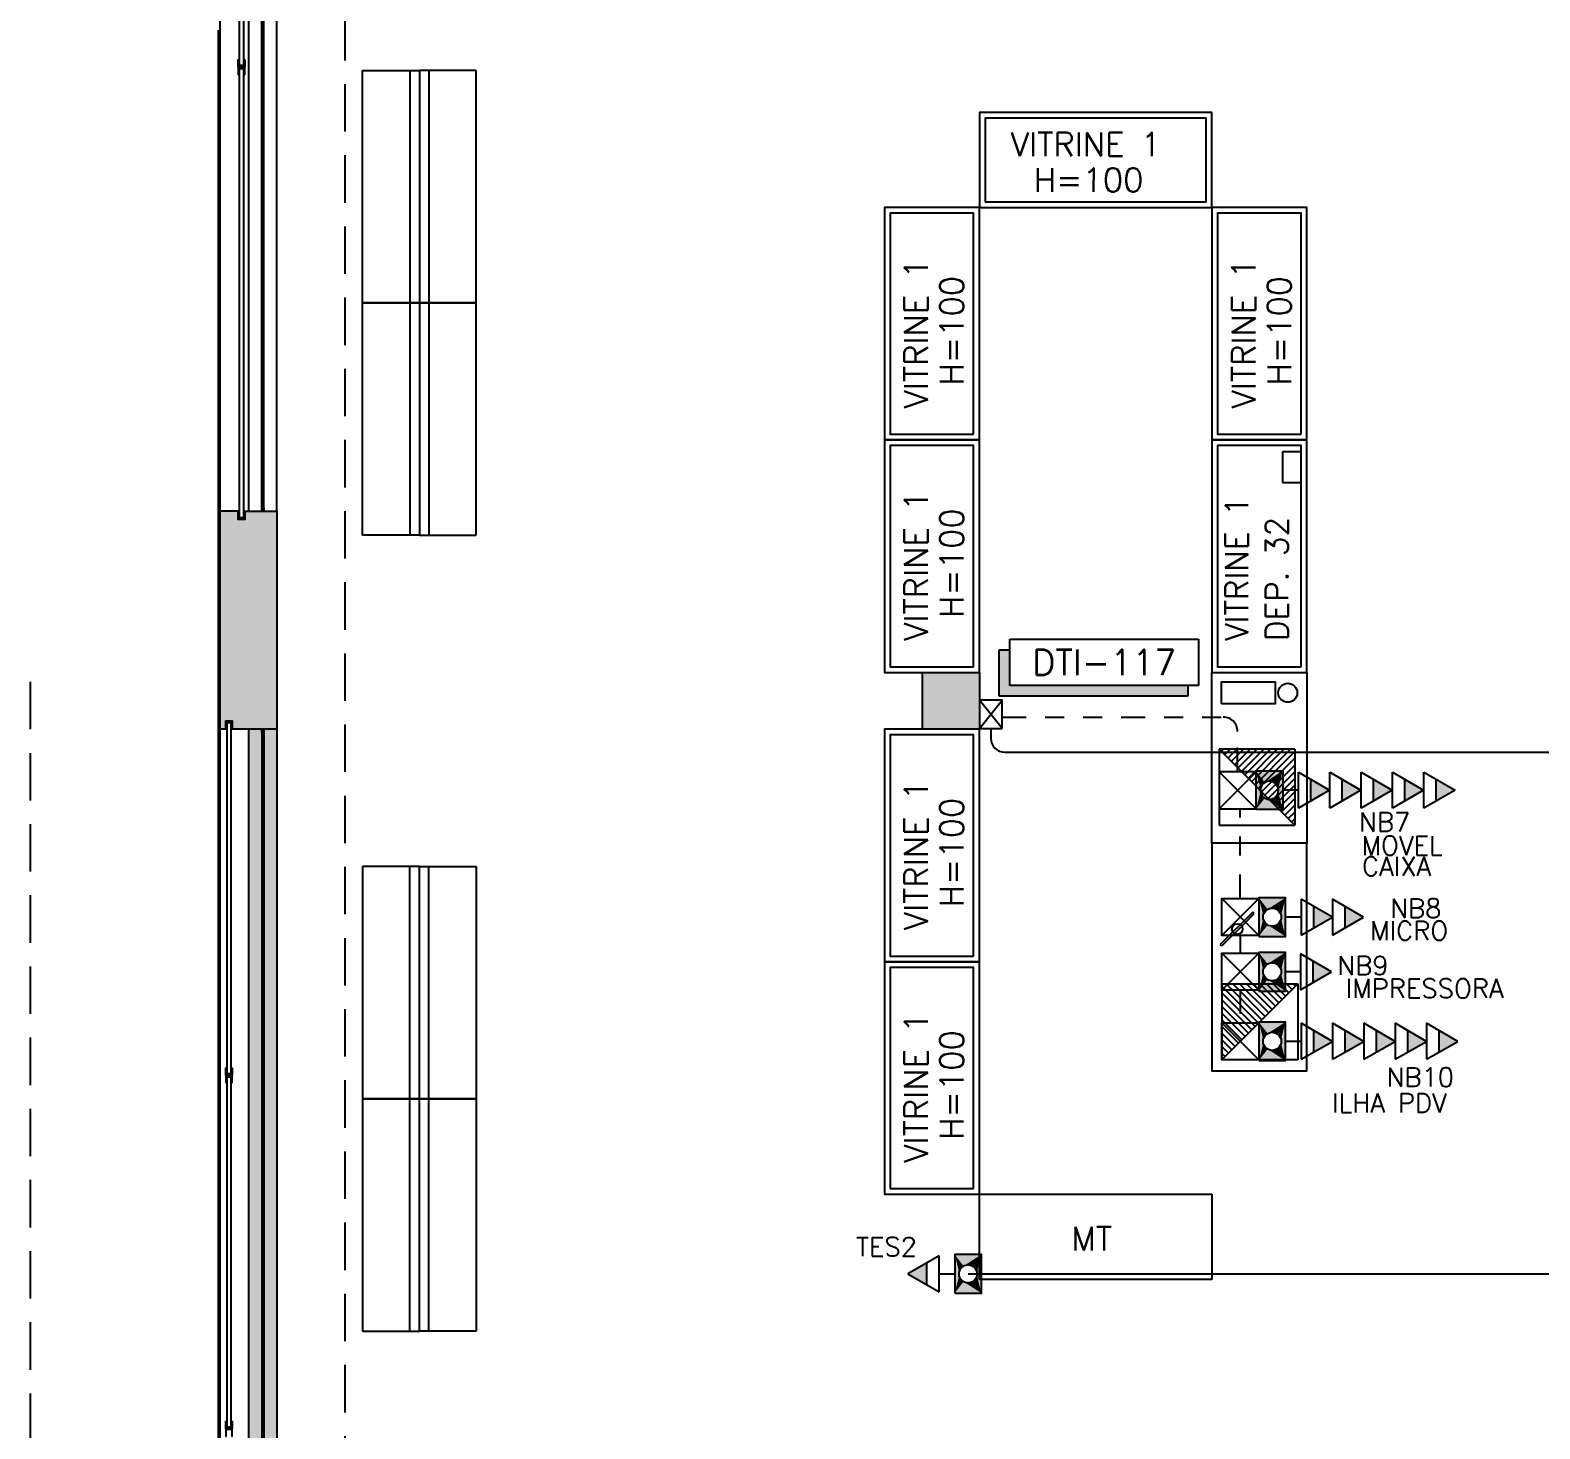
# Model space of a CAD drawing. Header units: metres. Extents: x -367 to 368, y -238 to 223.
# Drawn here: x 199 to 206.95, y 207.66 to 215.03 of the extents above; entities that cross this region are included whole.
import ezdxf
from ezdxf.enums import TextEntityAlignment as Align

# ---------------------------------------------------------------- set-up
doc = ezdxf.new("R2010")
doc.units = ezdxf.units.M
for name, pattern in [('DASHDOT2', [0.5, 0.25, -0.125, 0, -0.125]), ('DIVIDE', [31.75, 12.7, -6.35, 0, -6.35, 0, -6.35]), ('LA_BAU_BASES GERAIS_R00$0$LA_BAU_FACHADAS_R01$0$DASHED2', [0.375, 0.25, -0.125])]:
    doc.linetypes.add(name, pattern=pattern)
for name, color, linetype in [('ELE-INDICAÇÕES', 10, 'Continuous'), ('ELE-INSTALAÇÕES', 160, 'Continuous'), ('ELE-TOMADAS', 10, 'Continuous'), ('ELE-VARIADOS', 10, 'Continuous'), ('ELETRICA', 160, 'Continuous'), ('LA_BAU_BASES GERAIS_R00$0$base', 253, 'Continuous')]:
    doc.layers.add(name, color=color, linetype=linetype)
doc.styles.add('LA_BAU_BASES GERAIS_R00$0$LA_BAU_MERC_R01$0$R40-125-RS', font='romans.shx', dxfattribs={"height": 0.1248})
doc.styles.add('LA_BAU_BASES GERAIS_R00$0$LA_BAU_MERC_R01$0$RS50', font='ROMANS', dxfattribs={"height": 0.12})
doc.styles.add('LA_BAU_BASES GERAIS_R00$0$LA_BAU_MERC_R01$0$RS80', font='ROMANS', dxfattribs={"height": 0.18})
doc.styles.add('LA_BAU_BASES GERAIS_R00$0$R60-125-RS', font='romans.shx', dxfattribs={"height": 0.19})
doc.styles.add('LA_BAU_BASES GERAIS_R00$0$R80-100-RS', font='romans.shx', dxfattribs={"height": 0.203})
doc.styles.get("Standard").update_dxf_attribs({"font": 'romans.shx'})

# ---------------------------------------------------------------- blocks, each defined once
blk = doc.blocks.new('LA_BAU_BASES GERAIS_R00$0$LA_BAU_ALVENARIA TÉRREO_R01$0$mainel')
for p, q in [((244.8023, 177.711), (244.7623, 177.711)), ((244.7623, 177.711), (244.7623, 177.709)), ((244.7623, 177.709), (244.8423, 177.709)), ((244.7623, 177.709), (244.7623, 177.709)), ((244.7623, 177.709), (244.8003, 177.709)), ((244.8423, 177.679), (244.7623, 177.679)), ((244.8003, 177.679), (244.7623, 177.679)), ((244.7623, 177.679), (244.7623, 177.677)), ((244.7623, 177.677), (244.8023, 177.677)), ((244.8003, 177.709), (244.8003, 177.679)), ((244.8023, 177.677), (244.8023, 177.711)), ((244.8023, 177.711), (244.8423, 177.711)), ((244.8023, 177.677), (244.8023, 177.709)), ((244.8423, 177.677), (244.8023, 177.677)), ((244.8043, 177.709), (244.8043, 177.679)), ((244.8423, 177.709), (244.8043, 177.709)), ((244.8043, 177.679), (244.8423, 177.679)), ((244.8423, 177.711), (244.8423, 177.709)), ((244.8423, 177.679), (244.8423, 177.677))]:
    blk.add_line(p, q)
blk = doc.blocks.new('LA_BAU_BASES GERAIS_R00$0$LA_BAU_ALVENARIA TÉRREO_R01')
at = {"layer": 'LA_BAU_BASES GERAIS_R00$0$base', "linetype": 'Continuous'}
h = blk.add_hatch(color=256, dxfattribs=at)
h.dxf.hatch_style = 1
h.paths.add_polyline_path([(200.3, 212.5), (200.13, 212.5), (200.13, 212.455), (200.096, 212.455), (200.096, 212.5), (200, 212.5), (200, 211.35), (200.03, 211.35), (200.03, 211.395), (200.064, 211.395), (200.064, 211.35), (200.3, 211.35)])
h = blk.add_hatch(color=256, dxfattribs=at)
h.dxf.hatch_style = 1
h.paths.add_polyline_path([(204, 211.65), (203.7, 211.65), (203.7, 211.35), (204, 211.35)])
h = blk.add_hatch(dxfattribs=at)
h.set_pattern_fill('AR-SAND', color=256, scale=0.001)
h.paths.add_polyline_path([(200.3, 211.35), (200.23, 211.35), (200.23, 200.25), (200.3, 200.25)])
h.paths.add_polyline_path([(200.22, 211.35), (200.15, 211.35), (200.15, 200.25), (200.22, 200.25)])
at = {"layer": 'LA_BAU_BASES GERAIS_R00$0$base', "linetype": 'LA_BAU_BASES GERAIS_R00$0$LA_BAU_FACHADAS_R01$0$DASHED2'}
for p, q in [((200.66, 200.25), (200.66, 222.145)), ((199, 211.6), (199, 200))]:
    blk.add_line(p, q, dxfattribs=at)
at = {"layer": 'LA_BAU_BASES GERAIS_R00$0$base', "linetype": 'Continuous'}
for p, q in [((200, 200.25), (200, 221.92)), ((200.22, 212.515), (200.22, 215.53)), ((200.23, 212.515), (200.23, 215.53)), ((199.99, 215.035), (199.99, 200)), ((200.096, 212.5), (200, 212.5)), ((200.128, 212.5), (200.3, 212.5)), ((200.15, 211.35), (200.15, 200.25)), ((200.22, 211.335), (200.22, 200.265)), ((200.23, 211.335), (200.23, 200.265)), ((200.3, 211.35), (200.3, 200.25))]:
    blk.add_line(p, q, dxfattribs=at)
at = {"layer": 'LA_BAU_BASES GERAIS_R00$0$base'}
for p, q in [((200.103, 214.85), (200.123, 214.85)), ((200.123, 214.83), (200.103, 214.83)), ((200.037, 209.5367), (200.057, 209.5367)), ((200.057, 209.5167), (200.037, 209.5167)), ((200.037, 207.6734), (200.057, 207.6734))]:
    blk.add_line(p, q, dxfattribs=at)
for points in [[(200.103, 214.85), (200.103, 217.21)], [(200.123, 217.21), (200.123, 214.85)], [(200.123, 214.83), (200.123, 212.465), (200.103, 212.465), (200.103, 214.83)], [(200.037, 209.5367), (200.037, 211.385), (200.057, 211.385), (200.057, 209.5367)], [(200.037, 207.6734), (200.037, 209.5167)], [(200.057, 209.5167), (200.057, 207.6734)]]:
    blk.add_lwpolyline(points, dxfattribs=at)
at = {"layer": 'LA_BAU_BASES GERAIS_R00$0$base', "linetype": 'Continuous'}
for points in [[(200.3, 212.5), (200.3, 215.545), (200.15, 215.545), (200.15, 212.5)], [(200.03, 211.35), (200, 211.35), (200, 212.5), (200, 212.5)], [(200.3, 212.5), (200.3, 212.5), (200.3, 211.35), (200.064, 211.35)], [(200.13, 212.5), (200.13, 212.455), (200.096, 212.455), (200.096, 212.5), (200.098, 212.5), (200.098, 212.457), (200.128, 212.457), (200.128, 212.5), (200.13, 212.5)], [(200.03, 211.35), (200.03, 211.395), (200.064, 211.395), (200.064, 211.35), (200.062, 211.35), (200.062, 211.393), (200.032, 211.393), (200.032, 211.35), (200.03, 211.35)]]:
    blk.add_lwpolyline(points, dxfattribs=at)
for points in [[(200.23, 212.515), (200.23, 212.5015), (200.22, 212.5015), (200.22, 212.515), (200.2185, 212.515), (200.2185, 212.5), (200.2315, 212.5), (200.2315, 212.515)], [(203.7, 211.65), (204, 211.65), (204, 211.35), (203.7, 211.35)], [(200.22, 211.335), (200.22, 211.3485), (200.23, 211.3485), (200.23, 211.335), (200.2315, 211.335), (200.2315, 211.35), (200.2185, 211.35), (200.2185, 211.335)]]:
    blk.add_lwpolyline(points, close=True, dxfattribs=at)
at = {"layer": 'LA_BAU_BASES GERAIS_R00$0$base', "rotation": 90}
for p in [(377.807, -29.9623), (377.741, -35.2756), (377.741, -37.1389)]:
    blk.add_blockref('LA_BAU_BASES GERAIS_R00$0$LA_BAU_ALVENARIA TÉRREO_R01$0$mainel', p, dxfattribs=at)
blk = doc.blocks.new('LA_BAU_BASES GERAIS_R00$0$LA_BAU_MERC_R01')
at = {"layer": 'LA_BAU_BASES GERAIS_R00$0$base'}
h = blk.add_hatch(dxfattribs=at)
h.set_pattern_fill('ANSI31', color=256, scale=0.2, angle=809.99989, style=0)
h.set_pattern_definition([(224.99989, (167.596398, 228.532855), (-0.017677637, 0.017677702), [])])
h.paths.add_polyline_path([(205.6624, 210.8446), (205.6624, 211.2446), (205.2624, 211.2446)])
at = {"layer": 'LA_BAU_BASES GERAIS_R00$0$base', "ltscale": 0.2}
h = blk.add_hatch(dxfattribs=at)
h.set_pattern_fill('ANSI31', color=256, scale=0.2, angle=990.00015, style=0)
h.set_pattern_definition([(314.99985, (243.343287, 227.296062), (0.017677715, 0.017677624), [])])
h.paths.add_polyline_path([(205.2772, 209.608), (205.2772, 210.008), (205.6772, 210.008)])
at = {"layer": 'LA_BAU_BASES GERAIS_R00$0$base'}
for p, q in [((200.75, 213.5975), (200.75, 214.8225)), ((200.75, 214.8225), (201.05, 214.8225)), ((201, 214.8225), (201, 213.5975)), ((201.35, 214.8225), (201.05, 214.8225)), ((201.05, 214.8225), (201.05, 213.5975)), ((201.05, 214.8225), (201.05, 213.5975)), ((201.1, 214.8225), (201.1, 213.5975)), ((201.35, 213.5975), (201.35, 214.8225)), ((200.75, 212.3725), (200.75, 213.5975)), ((200.75, 213.5975), (201.05, 213.5975)), ((201.05, 213.5975), (200.75, 213.5975)), ((201, 213.5975), (201, 212.3725)), ((201.35, 213.5975), (201.05, 213.5975)), ((201.05, 213.5975), (201.05, 212.3725)), ((201.05, 213.5975), (201.35, 213.5975)), ((201.05, 213.5975), (201.05, 212.3725)), ((201.1, 213.5975), (201.1, 212.3725)), ((201.35, 212.3725), (201.35, 213.5975)), ((205.6949, 212.8129), (205.5961, 212.8129)), ((205.5961, 212.8129), (205.5961, 212.6515)), ((205.6949, 212.6515), (205.6949, 212.8129)), ((205.5961, 212.6515), (205.6949, 212.6515)), ((201.05, 212.3725), (200.75, 212.3725)), ((201.05, 212.3725), (201.35, 212.3725)), ((205.2624, 211.2446), (205.2624, 210.8446)), ((205.2624, 211.2446), (205.6624, 210.8446)), ((205.6624, 211.2446), (205.2624, 211.2446)), ((205.6624, 211.2446), (205.6624, 210.8446)), ((205.2624, 210.8446), (205.6624, 210.8446)), ((201.05, 210.6275), (200.75, 210.6275)), ((200.75, 210.6275), (200.75, 209.4025)), ((201, 209.4025), (201, 210.6275)), ((201.05, 210.6275), (201.35, 210.6275)), ((201.05, 209.4025), (201.05, 210.6275)), ((201.05, 209.4025), (201.05, 210.6275)), ((201.1, 209.4025), (201.1, 210.6275)), ((201.35, 210.6275), (201.35, 209.4025)), ((200.75, 209.4025), (201.05, 209.4025)), ((201.05, 209.4025), (200.75, 209.4025)), ((200.75, 209.4025), (200.75, 208.1775)), ((201, 208.1775), (201, 209.4025)), ((201.35, 209.4025), (201.05, 209.4025)), ((201.05, 209.4025), (201.35, 209.4025)), ((201.05, 208.1775), (201.05, 209.4025)), ((201.05, 208.1775), (201.05, 209.4025)), ((201.1, 208.1775), (201.1, 209.4025)), ((201.35, 209.4025), (201.35, 208.1775)), ((203.9999, 208.45), (204, 208.9)), ((204, 208.9), (205.225, 208.8999)), ((205.225, 208.8999), (205.2249, 208.4499)), ((205.2249, 208.4499), (203.9999, 208.45)), ((200.75, 208.1775), (201.05, 208.1775)), ((201.35, 208.1775), (201.05, 208.1775))]:
    blk.add_line(p, q, dxfattribs=at)
at = {"layer": 'LA_BAU_BASES GERAIS_R00$0$base', "ltscale": 0.2}
for p, q in [((205.4404, 210.387), (205.2693, 210.2159)), ((205.396, 210.3268), (205.4483, 210.3791)), ((205.4483, 210.3791), (205.4404, 210.387)), ((205.396, 210.3268), (205.2772, 210.208)), ((205.2772, 210.208), (205.2693, 210.2159)), ((205.2772, 210.008), (205.6772, 210.008)), ((205.6772, 210.008), (205.2772, 209.608)), ((205.2772, 210.008), (205.2772, 209.608)), ((205.6772, 210.008), (205.6772, 209.608)), ((205.6772, 209.608), (205.2772, 209.608))]:
    blk.add_line(p, q, dxfattribs=at)
at = {"layer": 'LA_BAU_BASES GERAIS_R00$0$base'}
for points in [[(204, 214.1), (205.225, 214.1), (205.225, 214.6), (204, 214.6)], [(204.03, 214.13), (205.195, 214.13), (205.195, 214.57), (204.03, 214.57)], [(204, 212.875), (204, 214.1), (203.5, 214.1), (203.5, 212.875)], [(205.725, 212.875), (205.725, 214.1), (205.225, 214.1), (205.225, 212.875)], [(203.97, 212.905), (203.97, 214.07), (203.53, 214.07), (203.53, 212.905)], [(205.695, 212.905), (205.695, 214.07), (205.255, 214.07), (205.255, 212.905)], [(204, 211.65), (204, 212.875), (203.5, 212.875), (203.5, 211.65)], [(203.97, 211.68), (203.97, 212.845), (203.53, 212.845), (203.53, 211.68)], [(205.725, 211.65), (205.725, 212.875), (205.225, 212.875), (205.225, 211.65)], [(205.695, 211.68), (205.695, 212.845), (205.255, 212.845), (205.255, 211.68)], [(205.225, 211.65), (205.725, 211.65), (205.725, 210.75), (205.225, 210.75)], [(205.275, 211.485), (205.275, 211.6), (205.558, 211.6), (205.558, 211.485)], [(204, 210.125), (204, 211.35), (203.5, 211.35), (203.5, 210.125)], [(203.97, 210.155), (203.97, 211.32), (203.53, 211.32), (203.53, 210.155)], [(204, 208.9), (204, 210.125), (203.5, 210.125), (203.5, 208.9)], [(203.97, 208.93), (203.97, 210.095), (203.53, 210.095), (203.53, 208.93)]]:
    blk.add_lwpolyline(points, close=True, dxfattribs=at)
at = {"layer": 'LA_BAU_BASES GERAIS_R00$0$base', "ltscale": 0.2}
blk.add_lwpolyline([(205.725, 210.75), (205.225, 210.75), (205.225, 209.55), (205.725, 209.55)], close=True, dxfattribs=at)
at = {"layer": 'LA_BAU_BASES GERAIS_R00$0$base'}
blk.add_circle((205.6244, 211.5425), 0.05, dxfattribs=at)
at = {"layer": 'LA_BAU_BASES GERAIS_R00$0$base', "ltscale": 0.2}
blk.add_circle((205.3588, 210.2975), 0.0281, dxfattribs=at)
at = {"layer": 'LA_BAU_BASES GERAIS_R00$0$base'}
for s, height, rotation, style, p in [('VITRINE 1', 0.1248, 359.99949, 'LA_BAU_BASES GERAIS_R00$0$LA_BAU_MERC_R01$0$R40-125-RS', (204.1658, 214.3709)), ('H=100', 0.1248, 359.99949, 'LA_BAU_BASES GERAIS_R00$0$LA_BAU_MERC_R01$0$R40-125-RS', (204.2866, 214.1829)), ('VITRINE 1', 0.1248, 89.99949, 'LA_BAU_BASES GERAIS_R00$0$LA_BAU_MERC_R01$0$R40-125-RS', (203.7291, 213.0408)), ('VITRINE 1', 0.1248, 89.99949, 'LA_BAU_BASES GERAIS_R00$0$LA_BAU_MERC_R01$0$R40-125-RS', (205.4541, 213.0408)), ('H=100', 0.1248, 89.99949, 'LA_BAU_BASES GERAIS_R00$0$LA_BAU_MERC_R01$0$R40-125-RS', (203.9171, 213.1616)), ('H=100', 0.1248, 89.99949, 'LA_BAU_BASES GERAIS_R00$0$LA_BAU_MERC_R01$0$R40-125-RS', (205.642, 213.1615)), ('VITRINE 1', 0.1248, 89.99949, 'LA_BAU_BASES GERAIS_R00$0$LA_BAU_MERC_R01$0$R40-125-RS', (203.7291, 211.8158)), ('H=100', 0.1248, 89.99949, 'LA_BAU_BASES GERAIS_R00$0$LA_BAU_MERC_R01$0$R40-125-RS', (203.9171, 211.9366)), ('VITRINE 1', 0.12, 89.99949, 'LA_BAU_BASES GERAIS_R00$0$LA_BAU_MERC_R01$0$RS50', (205.4154, 211.8158)), ('DEP. 32', 0.12, 89.99949, 'LA_BAU_BASES GERAIS_R00$0$LA_BAU_MERC_R01$0$RS50', (205.6267, 211.8158)), ('VITRINE 1', 0.1248, 89.99949, 'LA_BAU_BASES GERAIS_R00$0$LA_BAU_MERC_R01$0$R40-125-RS', (203.7291, 210.2908)), ('H=100', 0.1248, 89.99949, 'LA_BAU_BASES GERAIS_R00$0$LA_BAU_MERC_R01$0$R40-125-RS', (203.917, 210.4116)), ('VITRINE 1', 0.1248, 89.99949, 'LA_BAU_BASES GERAIS_R00$0$LA_BAU_MERC_R01$0$R40-125-RS', (203.7291, 209.0658)), ('H=100', 0.1248, 89.99949, 'LA_BAU_BASES GERAIS_R00$0$LA_BAU_MERC_R01$0$R40-125-RS', (203.917, 209.1866)), ('MT', 0.1248, 359.9966, 'LA_BAU_BASES GERAIS_R00$0$LA_BAU_MERC_R01$0$R40-125-RS', (204.4858, 208.6038))]:
    blk.add_text(s, height=height, rotation=rotation, dxfattribs=dict(at, style=style)).set_placement(p)
at = {"layer": 'LA_BAU_BASES GERAIS_R00$0$base', "text_generation_flag": 4}
for tag, height, rotation, style, p in [('CD H=1.45', 0.12, 180, 'LA_BAU_BASES GERAIS_R00$0$LA_BAU_MERC_R01$0$RS80', (261.7377, 205.5486)), ('CD H=1.45', 0.12, 180, 'LA_BAU_BASES GERAIS_R00$0$LA_BAU_MERC_R01$0$RS80', (262.989, 205.5486)), ('CD H=2.25', 0.1248, 270, 'LA_BAU_BASES GERAIS_R00$0$LA_BAU_MERC_R01$0$R40-125-RS', (266.1703, 203.6629)), ('CD H=1.45', 0.12, 180, 'LA_BAU_BASES GERAIS_R00$0$LA_BAU_MERC_R01$0$RS80', (261.3541, 202.8262)), ('CD H=1.45', 0.12, 180, 'LA_BAU_BASES GERAIS_R00$0$LA_BAU_MERC_R01$0$RS80', (262.6054, 202.8262)), ('CD H=1.45', 0.12, 180, 'LA_BAU_BASES GERAIS_R00$0$LA_BAU_MERC_R01$0$RS80', (263.8567, 202.8262)), ('CD H=1.45', 0.12, 180, 'LA_BAU_BASES GERAIS_R00$0$LA_BAU_MERC_R01$0$RS80', (265.108, 202.8262))]:
    blk.add_attdef(tag, text='', height=height, rotation=rotation, dxfattribs=dict(at, style=style)).set_placement(p, align=Align.MIDDLE)
at = {"layer": 'LA_BAU_BASES GERAIS_R00$0$base', "style": 'LA_BAU_BASES GERAIS_R00$0$LA_BAU_MERC_R01$0$RS80', "text_generation_flag": 4}
for p in [(261.764, 204.8962), (263.0153, 204.8962)]:
    blk.add_attdef('CD H=1.45', text='', height=0.12, dxfattribs=at).set_placement(p, align=Align.MIDDLE)
at = {"layer": 'LA_BAU_BASES GERAIS_R00$0$base', "style": 'LA_BAU_BASES GERAIS_R00$0$LA_BAU_MERC_R01$0$R40-125-RS'}
for p in [(246.2431, 203.0982), (247.3931, 203.0982), (248.5431, 203.0982), (249.6931, 203.0982), (250.8431, 203.0982), (246.2431, 202.3182), (247.3931, 202.3182), (248.5431, 202.3182), (249.6931, 202.3182), (250.8431, 202.3182)]:
    blk.add_attdef('TIPO', text='', height=0.1248, rotation=180, dxfattribs=at).set_placement(p, align=Align.MIDDLE)
blk = doc.blocks.new('LA_BAU_BASES GERAIS_R00')
at = {"layer": 'LA_BAU_BASES GERAIS_R00$0$base'}
for name in ['LA_BAU_BASES GERAIS_R00$0$LA_BAU_MERC_R01', 'LA_BAU_BASES GERAIS_R00$0$LA_BAU_ALVENARIA TÉRREO_R01']:
    blk.add_blockref(name, (0, 0), dxfattribs=at)
at = {"layer": 'LA_BAU_BASES GERAIS_R00$0$base', "style": 'LA_BAU_BASES GERAIS_R00$0$R60-125-RS'}
for p in [(242.7816, 218.9192), (358.6366, 192.9642)]:
    blk.add_attdef('S', text='', height=0.19, rotation=90, dxfattribs=at).set_placement(p, align=Align.MIDDLE_CENTER)
at = {"layer": 'LA_BAU_BASES GERAIS_R00$0$base', "style": 'LA_BAU_BASES GERAIS_R00$0$R80-100-RS'}
blk.add_attdef('ACESSO', text='', height=0.203, dxfattribs=at).set_placement((365.9223, 191.9868), align=Align.TOP_CENTER)
at = {"layer": 'LA_BAU_BASES GERAIS_R00$0$base', "style": 'LA_BAU_BASES GERAIS_R00$0$R60-125-RS'}
blk.add_attdef('S', text='', height=0.19, dxfattribs=at).set_placement((266.1142, 180.9134), align=Align.MIDDLE_CENTER)
blk = doc.blocks.new('CXPISO')
at = {"color": 10}
for p, q in [((-0.15, -0.15), (0.15, 0.15)), ((-0.15, 0.15), (0.15, -0.15))]:
    blk.add_line(p, q, dxfattribs=at)
blk.add_lwpolyline([(-0.15, 0.15), (-0.15, -0.15), (0.15, -0.15), (0.15, 0.15)], close=True, dxfattribs=at)
blk = doc.blocks.new('*U2')
at = {"linetype": 'Continuous'}
for points in [[(-46.311, -157.702), (-46.182, -157.731), (-46.052, -157.702)], [(-46.311, -157.702), (-46.192, -157.732), (-46.182, -157.731)], [(-46.311, -157.702), (-46.202, -157.735), (-46.192, -157.732)], [(-46.311, -157.702), (-46.212, -157.739), (-46.202, -157.735)], [(-46.311, -157.702), (-46.221, -157.745), (-46.212, -157.739)], [(-46.311, -157.702), (-46.228, -157.753), (-46.221, -157.745)], [(-46.311, -157.702), (-46.234, -157.761), (-46.228, -157.753)], [(-46.311, -157.702), (-46.311, -157.881), (-46.234, -157.761)], [(-46.052, -157.702), (-46.182, -157.731), (-46.171, -157.732)], [(-46.052, -157.702), (-46.171, -157.732), (-46.161, -157.735)], [(-46.052, -157.702), (-46.161, -157.735), (-46.151, -157.739)], [(-46.052, -157.702), (-46.151, -157.739), (-46.143, -157.745)], [(-46.052, -157.702), (-46.143, -157.745), (-46.135, -157.753)], [(-46.052, -157.702), (-46.135, -157.753), (-46.129, -157.761)], [(-46.052, -157.702), (-46.129, -157.761), (-46.052, -157.881)], [(-46.234, -157.761), (-46.311, -157.881), (-46.239, -157.771)], [(-46.239, -157.771), (-46.311, -157.881), (-46.241, -157.781)], [(-46.241, -157.781), (-46.311, -157.881), (-46.242, -157.792)], [(-46.242, -157.792), (-46.311, -157.881), (-46.241, -157.802)], [(-46.241, -157.802), (-46.311, -157.881), (-46.239, -157.812)], [(-46.239, -157.812), (-46.311, -157.881), (-46.234, -157.822)], [(-46.234, -157.822), (-46.311, -157.881), (-46.228, -157.831)], [(-46.228, -157.831), (-46.311, -157.881), (-46.221, -157.838)], [(-46.221, -157.838), (-46.311, -157.881), (-46.212, -157.844)], [(-46.212, -157.844), (-46.311, -157.881), (-46.202, -157.849)], [(-46.151, -157.844), (-46.161, -157.849), (-46.052, -157.881)], [(-46.143, -157.838), (-46.151, -157.844), (-46.052, -157.881)], [(-46.135, -157.831), (-46.143, -157.838), (-46.052, -157.881)], [(-46.129, -157.822), (-46.135, -157.831), (-46.052, -157.881)], [(-46.129, -157.761), (-46.125, -157.771), (-46.052, -157.881)], [(-46.125, -157.812), (-46.129, -157.822), (-46.052, -157.881)], [(-46.125, -157.771), (-46.122, -157.781), (-46.052, -157.881)], [(-46.122, -157.802), (-46.125, -157.812), (-46.052, -157.881)], [(-46.122, -157.781), (-46.121, -157.792), (-46.052, -157.881)], [(-46.121, -157.792), (-46.122, -157.802), (-46.052, -157.881)], [(-46.202, -157.849), (-46.311, -157.881), (-46.192, -157.851)], [(-46.192, -157.851), (-46.311, -157.881), (-46.182, -157.852)], [(-46.182, -157.852), (-46.311, -157.881), (-46.052, -157.881)], [(-46.171, -157.851), (-46.182, -157.852), (-46.052, -157.881)], [(-46.161, -157.849), (-46.171, -157.851), (-46.052, -157.881)]]:
    blk.add_solid(points, dxfattribs=at)
blk = doc.blocks.new('CD')
blk.add_lwpolyline([(0.15, 0.1085), (0, 0.1085), (0, -0.1085), (0.15, -0.1085)], close=True)
blk.add_circle((0.075, 0), 0.0507)
at = {"linetype": 'Continuous', "xscale": 0.8367081843719656, "yscale": 0.8367081843719656, "zscale": 0.8367081843719656, "rotation": 270}
blk.add_blockref('*U2', (132.1006, -38.6405), dxfattribs=at)

msp = doc.modelspace()

# ---------------------------------------------------------------- hatches: boundary and pattern name
at = {"layer": 'ELE-VARIADOS'}
msp.add_hatch(color=4, dxfattribs=at).paths.add_polyline_path([(204.1043, 211.5247), (204.1043, 211.7684), (204.1605, 211.7684), (204.1605, 211.5809), (205.098, 211.5809), (205.098, 211.5247)])

# ---------------------------------------------------------------- linework, layer by layer
at = {"layer": 'ELE-INSTALAÇÕES', "color": 210, "linetype": 'DIVIDE', "ltscale": 0.01}
for p, q in [((204.12, 211.4141), (205.2849, 211.4141)), ((205.3599, 211.1265), (205.3599, 211.3391)), ((205.3747, 210.4578), (205.3747, 210.9315))]:
    msp.add_line(p, q, dxfattribs=at)
at = {"layer": 'ELE-INSTALAÇÕES', "color": 210, "linetype": 'DASHDOT2', "ltscale": 0.5}
for p, q in [((205.3747, 210.2628), (205.3747, 210.1699)), ((205.3747, 209.9749), (205.3747, 209.803))]:
    msp.add_line(p, q, dxfattribs=at)
at = {"layer": 'ELE-INSTALAÇÕES', "color": 210, "linetype": 'DIVIDE', "ltscale": 0.01}
msp.add_arc((205.2849, 211.3391), 0.075, 360, 90, dxfattribs=at)
at = {"layer": 'ELE-TOMADAS'}
for p, q in [((205.6808, 210.9341), (205.6808, 211.1238)), ((205.6808, 211.1238), (205.845, 211.029)), ((205.7458, 210.9717), (205.7458, 211.0863)), ((205.8459, 210.9341), (205.8459, 211.1238)), ((205.8459, 211.1238), (206.0102, 211.029)), ((205.9109, 210.9717), (205.9109, 211.0863)), ((206.0111, 210.9341), (206.0111, 211.1238)), ((206.0111, 211.1238), (206.1754, 211.029)), ((206.0761, 210.9717), (206.0761, 211.0863)), ((206.1763, 210.9341), (206.1763, 211.1238)), ((206.1763, 211.1238), (206.3405, 211.029)), ((206.2413, 210.9717), (206.2413, 211.0863)), ((206.3414, 210.9341), (206.3414, 211.1238)), ((206.3414, 211.1238), (206.5057, 211.029)), ((206.4064, 210.9717), (206.4064, 211.0863)), ((205.6808, 211.029), (205.5981, 211.029)), ((205.845, 211.029), (205.6808, 210.9341)), ((206.0102, 211.029), (205.8459, 210.9341)), ((206.1754, 211.029), (206.0111, 210.9341)), ((206.3405, 211.029), (206.1763, 210.9341)), ((206.5057, 211.029), (206.3414, 210.9341)), ((205.6955, 210.4552), (205.6955, 210.2655)), ((205.8598, 210.3603), (205.6955, 210.4552)), ((205.8598, 210.4552), (205.8598, 210.2655)), ((206.024, 210.3603), (205.8598, 210.4552)), ((205.6955, 210.3603), (205.6128, 210.3603)), ((205.6955, 210.2655), (205.8598, 210.3603)), ((205.7605, 210.4176), (205.7605, 210.303)), ((205.8598, 210.2655), (206.024, 210.3603)), ((205.9248, 210.4176), (205.9248, 210.303)), ((205.6909, 210.1672), (205.6909, 209.9775)), ((205.8552, 210.0724), (205.6909, 210.1672)), ((205.756, 210.1297), (205.756, 210.0151)), ((205.6909, 210.0724), (205.6082, 210.0724)), ((205.6909, 209.9775), (205.8552, 210.0724)), ((205.6955, 209.8004), (205.6955, 209.6107)), ((205.8598, 209.7055), (205.6955, 209.8004)), ((205.8607, 209.8004), (205.8607, 209.6107)), ((206.0249, 209.7055), (205.8607, 209.8004)), ((206.0258, 209.8004), (206.0258, 209.6107)), ((206.1901, 209.7055), (206.0258, 209.8004)), ((206.191, 209.8004), (206.191, 209.6107)), ((206.3553, 209.7055), (206.191, 209.8004)), ((206.3562, 209.8004), (206.3562, 209.6107)), ((206.5204, 209.7055), (206.3562, 209.8004)), ((205.6955, 209.7055), (205.6128, 209.7055)), ((205.6955, 209.6107), (205.8598, 209.7055)), ((205.7605, 209.7628), (205.7605, 209.6482)), ((205.8607, 209.6107), (206.0249, 209.7055)), ((205.9257, 209.7628), (205.9257, 209.6482)), ((206.0258, 209.6107), (206.1901, 209.7055)), ((206.0908, 209.7628), (206.0908, 209.6482)), ((206.191, 209.6107), (206.3553, 209.7055)), ((206.256, 209.7628), (206.256, 209.6482)), ((206.3562, 209.6107), (206.5204, 209.7055)), ((206.4212, 209.7628), (206.4212, 209.6482)), ((203.7875, 208.5748), (203.6233, 208.48)), ((203.7225, 208.4227), (203.7225, 208.5373)), ((203.7875, 208.3851), (203.7875, 208.5748)), ((203.6233, 208.48), (203.7875, 208.3851)), ((203.7875, 208.48), (203.8702, 208.48))]:
    msp.add_line(p, q, dxfattribs=at)
for points in [[(205.845, 211.029), (205.7458, 210.9717), (205.7458, 211.0863)], [(206.0102, 211.029), (205.9109, 210.9717), (205.9109, 211.0863)], [(206.1754, 211.029), (206.0761, 210.9717), (206.0761, 211.0863)], [(206.3405, 211.029), (206.2413, 210.9717), (206.2413, 211.0863)], [(206.5057, 211.029), (206.4064, 210.9717), (206.4064, 211.0863)], [(205.8598, 210.3603), (205.7605, 210.4176), (205.7605, 210.303)], [(206.024, 210.3603), (205.9248, 210.4176), (205.9248, 210.303)], [(205.8552, 210.0724), (205.756, 210.1297), (205.756, 210.0151)], [(205.8598, 209.7055), (205.7605, 209.7628), (205.7605, 209.6482)], [(206.0249, 209.7055), (205.9257, 209.7628), (205.9257, 209.6482)], [(206.1901, 209.7055), (206.0908, 209.7628), (206.0908, 209.6482)], [(206.3553, 209.7055), (206.256, 209.7628), (206.256, 209.6482)], [(206.5204, 209.7055), (206.4212, 209.7628), (206.4212, 209.6482)], [(203.6233, 208.48), (203.7225, 208.4227), (203.7225, 208.5373)]]:
    msp.add_solid(points, dxfattribs=at)
at = {"layer": 'ELE-VARIADOS', "color": 4}
for p, q in [((204.1605, 211.5809), (204.1605, 211.8247)), ((204.1605, 211.8247), (205.1543, 211.8247)), ((205.1543, 211.8247), (205.1543, 211.5809)), ((204.1043, 211.5247), (204.1043, 211.7684)), ((204.1043, 211.7684), (204.1605, 211.7684)), ((205.1543, 211.5809), (204.1605, 211.5809)), ((205.098, 211.5809), (205.098, 211.5247)), ((205.098, 211.5247), (204.1043, 211.5247))]:
    msp.add_line(p, q, dxfattribs=at)
at = {"layer": 'ELETRICA', "color": 160}
for p, q in [((204, 211.3538), (204.12, 211.5038)), ((204.12, 211.3538), (204, 211.5038)), ((204.06, 211.3538), (204.06, 211.3039)), ((204.135, 211.2289), (211.5077, 211.2289)), ((203.9405, 208.48), (211.5077, 208.48))]:
    msp.add_line(p, q, dxfattribs=at)
msp.add_lwpolyline([(204.12, 211.3538), (204.12, 211.5038), (204, 211.5038), (204, 211.3538)], close=True, dxfattribs=at)
msp.add_arc((204.135, 211.3039), 0.075, 180, 270, dxfattribs=at)

# ---------------------------------------------------------------- block references
at = {"layer": 'ELE-INSTALAÇÕES', "color": 210, "linetype": 'DIVIDE', "ltscale": 0.01}
msp.add_blockref('LA_BAU_BASES GERAIS_R00', (0, 0), dxfattribs=at)
at = {"layer": 'ELE-VARIADOS'}
for name, p, xscale, yscale, zscale, rotation in [('CXPISO', (205.3599, 211.029), 0.6499999999999928, 0.6499999999999773, 0.65, 180.0001482403336), ('CXPISO', (205.3747, 210.3603), -0.6499999999999928, 0.6499999999999773, 0.65, 359.9998517596665), ('CD', (205.6128, 210.3603), 0.9374999999998863, 0.9375, 0.9375, 180), ('CXPISO', (205.3747, 210.0724), -0.6499999999999928, 0.6499999999999773, 0.65, 179.9998517596664), ('CD', (205.6128, 210.0724), 0.9374999999998977, 0.9375, 0.9375, 179.9998517596737), ('CXPISO', (205.3747, 209.7055), -0.6499999999999825, 0.6499999999999773, 0.65, 359.9997035193329), ('CD', (205.6128, 209.7055), 0.9374999999998977, 0.9375, 0.9375, 179.9998517596737), ('CD', (204.0109, 208.48), 0.9375, 0.9375, 0.9375, 180)]:
    msp.add_blockref(name, p, dxfattribs=dict(at, xscale=xscale, yscale=yscale, zscale=zscale, rotation=rotation))
at = {"layer": 'ELE-VARIADOS', "xscale": -0.9374999999998863, "yscale": 0.9375, "zscale": 0.9375}
msp.add_blockref('CD', (205.5981, 211.029), dxfattribs=at)

# ---------------------------------------------------------------- texts
at = {"layer": 'ELE-INDICAÇÕES'}
for s, p in [('NB7', (206.1347, 210.8122)), ('MOVEL', (206.227, 210.6874)), ('CAIXA', (206.1978, 210.5782)), ('NB8', (206.2991, 210.3568)), ('MICRO', (206.2639, 210.2384)), ('NB9', (206.0203, 210.0552)), ('IMPRESSORA', (206.3455, 209.9344)), ('NB10', (206.3225, 209.4667)), ('ILHA PDV', (206.1597, 209.3306)), ('TES2', (203.5106, 208.5725))]:
    msp.add_text(s, height=0.1, dxfattribs=at).set_placement(p, align=Align.CENTER)
at = {"layer": 'ELE-VARIADOS', "color": 4}
msp.add_attdef('DTI-117', text='DTI-000', height=0.135, dxfattribs=at).set_placement((204.6574, 211.7028), align=Align.MIDDLE)

doc.saveas('drawing.dxf')
